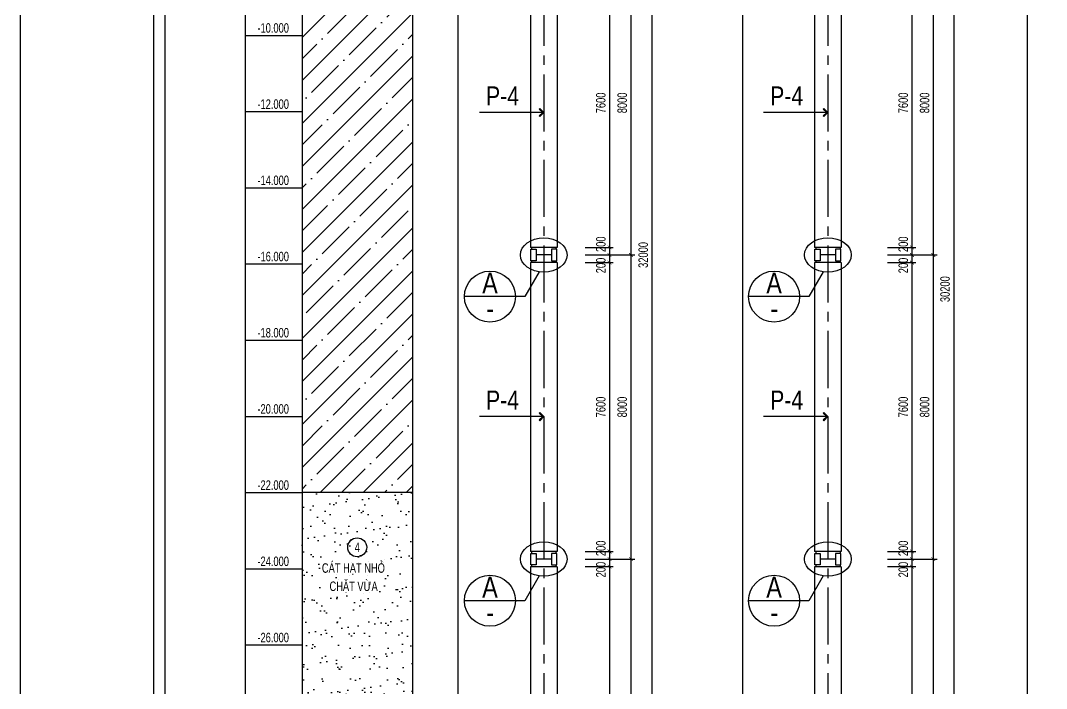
# Model space of a CAD drawing. Extents: x -24357 to 91799, y -17201 to -2351.
# Drawn here: x 47774 to 54520, y -11265 to -6872 of the extents above; entities that cross this region are included whole.
import ezdxf
from ezdxf.enums import TextEntityAlignment as Align

# ---------------------------------------------------------------- set-up
doc = ezdxf.new("R2010")
doc.units = 0
doc.header["$LTSCALE"] = 500
doc.header["$MEASUREMENT"] = 0
doc.header["$PDMODE"] = 3
doc.linetypes.add('CENTER2', pattern=[1.125, 0.75, -0.125, 0.125, -0.125])
doc.layers.get('0').update_dxf_attribs({"linetype": 'CONTINUOUS'})
doc.layers.get('DEFPOINTS').update_dxf_attribs({"linetype": 'CONTINUOUS'})
for name, color, linetype in [('CDC-KHUNGTEN', 7, 'CONTINUOUS'), ('CDC.01.AXIS', 160, 'CENTER2'), ('CDC.02.DIM', 1, 'CONTINUOUS'), ('CDC.03.BORDER', 3, 'CONTINUOUS'), ('CDC.06.TEXT', 2, 'CONTINUOUS'), ('CDC.10.HATCH', 251, 'CONTINUOUS'), ('CDC.11.NOTE', 8, 'CONTINUOUS')]:
    doc.layers.add(name, color=color, linetype=linetype)
doc.styles.add('ARIAL', font='arial.ttf', dxfattribs={"width": 0.7})
doc.dimstyles.new('DIM100-25', dxfattribs={"dimscale": 25, "dimtxt": 2.5, "dimasz": 1, "dimexe": 1, "dimexo": 0, "dimgap": 1, "dimtad": 1, "dimdec": 0, "dimlfac": 4, "dimzin": 0, "dimdsep": 46, "dimtxsty": 'ARIAL', "dimblk": 'ARCHTICK', "dimcen": 0, "dimdle": 1, "dimclrd": 1, "dimclre": 1, "dimclrt": 2, "dimadec": 0, "dimazin": 0, "dimtfac": 1, "dimtdec": 0, "dimtix": 1, "dimtmove": 2, "dimatfit": 3, "dimldrblk": 'ARCHTICK', "dimfxl": 1, "dimtolj": 1, "dimtzin": 0, "dimarcsym": 0})

# ---------------------------------------------------------------- blocks, each defined once
blk = doc.blocks.new('_ArchTick')
at = {"color": 0, "linetype": 'ByBlock', "const_width": 0.15}
blk.add_lwpolyline([(-0.5, -0.5), (0.5, 0.5)], dxfattribs=at)
blk = doc.blocks.new('*D187')
at = {"layer": 'CDC.02.DIM', "color": 1, "lineweight": -2, "transparency": 16777216}
for p, q in [((51787.5, -6389.2), (51787.5, -8439.2)), ((51486, -6414.2), (51812.5, -6414.2)), ((51486, -8414.2), (51812.5, -8414.2))]:
    blk.add_line(p, q, dxfattribs=at)
at = {"layer": 'DEFPOINTS', "color": 0, "transparency": 16777216}
for p in [(51486, -6414.2), (51486, -8414.2), (51787.5, -8414.2)]:
    blk.add_point(p, dxfattribs=at)
at = {"layer": 'CDC.02.DIM', "color": 1, "lineweight": -2, "transparency": 16777216, "xscale": 25, "yscale": 25, "zscale": 25}
for p, rotation in [((51787.5, -6414.2), 90), ((51787.5, -8414.2), 270)]:
    blk.add_blockref('_ArchTick', p, dxfattribs=dict(at, rotation=rotation))
at = {"layer": 'CDC.02.DIM', "color": 2, "transparency": 16777216, "insert": (51730.6, -7414.2), "char_height": 62.5, "attachment_point": 5, "rotation": 90, "style": 'ARIAL'}
blk.add_mtext('\\A1;8000', dxfattribs=at)
blk = doc.blocks.new('*D188')
at = {"layer": 'CDC.02.DIM', "color": 1, "lineweight": -2, "transparency": 16777216}
for p, q in [((51486, -6464.2), (51671.7, -6464.2)), ((51646.7, -6439.2), (51646.7, -8389.2)), ((51486, -8364.2), (51671.7, -8364.2))]:
    blk.add_line(p, q, dxfattribs=at)
at = {"layer": 'DEFPOINTS', "color": 0, "transparency": 16777216}
for p in [(51486, -6464.2), (51486, -8364.2), (51646.7, -8364.2)]:
    blk.add_point(p, dxfattribs=at)
at = {"layer": 'CDC.02.DIM', "color": 1, "lineweight": -2, "transparency": 16777216, "xscale": 25, "yscale": 25, "zscale": 25}
for p, rotation in [((51646.7, -6464.2), 90), ((51646.7, -8364.2), 270)]:
    blk.add_blockref('_ArchTick', p, dxfattribs=dict(at, rotation=rotation))
at = {"layer": 'CDC.02.DIM', "color": 2, "transparency": 16777216, "insert": (51589.8, -7414.2), "char_height": 62.5, "attachment_point": 5, "rotation": 90, "style": 'ARIAL'}
blk.add_mtext('\\A1;7600', dxfattribs=at)
blk = doc.blocks.new('*D189')
at = {"layer": 'CDC.02.DIM', "color": 1, "lineweight": -2, "transparency": 16777216}
for p, q in [((51486, -8364.2), (51671.7, -8364.2)), ((51646.7, -8339.2), (51646.7, -8439.2)), ((51486, -8414.2), (51671.7, -8414.2))]:
    blk.add_line(p, q, dxfattribs=at)
at = {"layer": 'DEFPOINTS', "color": 0, "transparency": 16777216}
for p in [(51486, -8364.2), (51486, -8414.2), (51646.7, -8414.2)]:
    blk.add_point(p, dxfattribs=at)
at = {"layer": 'CDC.02.DIM', "color": 1, "lineweight": -2, "transparency": 16777216, "xscale": 25, "yscale": 25, "zscale": 25}
for p, rotation in [((51646.7, -8364.2), 90), ((51646.7, -8414.2), 270)]:
    blk.add_blockref('_ArchTick', p, dxfattribs=dict(at, rotation=rotation))
at = {"layer": 'CDC.02.DIM', "color": 2, "transparency": 16777216, "insert": (51590.2, -8343.8), "char_height": 62.5, "attachment_point": 5, "rotation": 90, "style": 'ARIAL'}
blk.add_mtext('\\A1;200', dxfattribs=at)
blk = doc.blocks.new('*D190')
at = {"layer": 'CDC.02.DIM', "color": 1, "lineweight": -2, "transparency": 16777216}
for p, q in [((51486, -8414.2), (51671.7, -8414.2)), ((51646.7, -8389.2), (51646.7, -8489.2)), ((51486, -8464.2), (51671.7, -8464.2))]:
    blk.add_line(p, q, dxfattribs=at)
at = {"layer": 'DEFPOINTS', "color": 0, "transparency": 16777216}
for p in [(51486, -8414.2), (51486, -8464.2), (51646.7, -8464.2)]:
    blk.add_point(p, dxfattribs=at)
at = {"layer": 'CDC.02.DIM', "color": 1, "lineweight": -2, "transparency": 16777216, "xscale": 25, "yscale": 25, "zscale": 25}
for p, rotation in [((51646.7, -8414.2), 90), ((51646.7, -8464.2), 270)]:
    blk.add_blockref('_ArchTick', p, dxfattribs=dict(at, rotation=rotation))
at = {"layer": 'CDC.02.DIM', "color": 2, "transparency": 16777216, "insert": (51590.2, -8483.5), "char_height": 62.5, "attachment_point": 5, "rotation": 90, "style": 'ARIAL'}
blk.add_mtext('\\A1;200', dxfattribs=at)
blk = doc.blocks.new('*D191')
at = {"layer": 'CDC.02.DIM', "color": 1, "lineweight": -2, "transparency": 16777216}
for p, q in [((51486, -4414.2), (51950.7, -4414.2)), ((51925.7, -4389.2), (51925.7, -12439.2)), ((51486, -12414.2), (51950.7, -12414.2))]:
    blk.add_line(p, q, dxfattribs=at)
at = {"layer": 'DEFPOINTS', "color": 0, "transparency": 16777216}
for p in [(51486, -4414.2), (51486, -12414.2), (51925.7, -12414.2)]:
    blk.add_point(p, dxfattribs=at)
at = {"layer": 'CDC.02.DIM', "color": 1, "lineweight": -2, "transparency": 16777216, "xscale": 25, "yscale": 25, "zscale": 25}
for p, rotation in [((51925.7, -4414.2), 90), ((51925.7, -12414.2), 270)]:
    blk.add_blockref('_ArchTick', p, dxfattribs=dict(at, rotation=rotation))
at = {"layer": 'CDC.02.DIM', "color": 2, "transparency": 16777216, "insert": (51868.7, -8414.2), "char_height": 62.5, "attachment_point": 5, "rotation": 90, "style": 'ARIAL'}
blk.add_mtext('\\A1;32000', dxfattribs=at)
blk = doc.blocks.new('*D198')
at = {"layer": 'CDC.02.DIM', "color": 1, "lineweight": -2, "transparency": 16777216}
for p, q in [((53776.2, -6389.2), (53776.2, -8439.2)), ((53474.7, -6414.2), (53801.2, -6414.2)), ((53474.7, -8414.2), (53801.2, -8414.2))]:
    blk.add_line(p, q, dxfattribs=at)
at = {"layer": 'DEFPOINTS', "color": 0, "transparency": 16777216}
for p in [(53474.7, -6414.2), (53474.7, -8414.2), (53776.2, -8414.2)]:
    blk.add_point(p, dxfattribs=at)
at = {"layer": 'CDC.02.DIM', "color": 1, "lineweight": -2, "transparency": 16777216, "xscale": 25, "yscale": 25, "zscale": 25}
for p, rotation in [((53776.2, -6414.2), 90), ((53776.2, -8414.2), 270)]:
    blk.add_blockref('_ArchTick', p, dxfattribs=dict(at, rotation=rotation))
at = {"layer": 'CDC.02.DIM', "color": 2, "transparency": 16777216, "insert": (53719.3, -7414.2), "char_height": 62.5, "attachment_point": 5, "rotation": 90, "style": 'ARIAL'}
blk.add_mtext('\\A1;8000', dxfattribs=at)
blk = doc.blocks.new('*D199')
at = {"layer": 'CDC.02.DIM', "color": 1, "lineweight": -2, "transparency": 16777216}
for p, q in [((53474.7, -6464.2), (53660.4, -6464.2)), ((53635.4, -6439.2), (53635.4, -8389.2)), ((53474.7, -8364.2), (53660.4, -8364.2))]:
    blk.add_line(p, q, dxfattribs=at)
at = {"layer": 'DEFPOINTS', "color": 0, "transparency": 16777216}
for p in [(53474.7, -6464.2), (53474.7, -8364.2), (53635.4, -8364.2)]:
    blk.add_point(p, dxfattribs=at)
at = {"layer": 'CDC.02.DIM', "color": 1, "lineweight": -2, "transparency": 16777216, "xscale": 25, "yscale": 25, "zscale": 25}
for p, rotation in [((53635.4, -6464.2), 90), ((53635.4, -8364.2), 270)]:
    blk.add_blockref('_ArchTick', p, dxfattribs=dict(at, rotation=rotation))
at = {"layer": 'CDC.02.DIM', "color": 2, "transparency": 16777216, "insert": (53578.5, -7414.2), "char_height": 62.5, "attachment_point": 5, "rotation": 90, "style": 'ARIAL'}
blk.add_mtext('\\A1;7600', dxfattribs=at)
blk = doc.blocks.new('*D200')
at = {"layer": 'CDC.02.DIM', "color": 1, "lineweight": -2, "transparency": 16777216}
for p, q in [((53474.7, -8364.2), (53660.4, -8364.2)), ((53635.4, -8339.2), (53635.4, -8439.2)), ((53474.7, -8414.2), (53660.4, -8414.2))]:
    blk.add_line(p, q, dxfattribs=at)
at = {"layer": 'DEFPOINTS', "color": 0, "transparency": 16777216}
for p in [(53474.7, -8364.2), (53474.7, -8414.2), (53635.4, -8414.2)]:
    blk.add_point(p, dxfattribs=at)
at = {"layer": 'CDC.02.DIM', "color": 1, "lineweight": -2, "transparency": 16777216, "xscale": 25, "yscale": 25, "zscale": 25}
for p, rotation in [((53635.4, -8364.2), 90), ((53635.4, -8414.2), 270)]:
    blk.add_blockref('_ArchTick', p, dxfattribs=dict(at, rotation=rotation))
at = {"layer": 'CDC.02.DIM', "color": 2, "transparency": 16777216, "insert": (53578.9, -8343.8), "char_height": 62.5, "attachment_point": 5, "rotation": 90, "style": 'ARIAL'}
blk.add_mtext('\\A1;200', dxfattribs=at)
blk = doc.blocks.new('*D201')
at = {"layer": 'CDC.02.DIM', "color": 1, "lineweight": -2, "transparency": 16777216}
for p, q in [((53474.7, -8414.2), (53660.4, -8414.2)), ((53635.4, -8389.2), (53635.4, -8489.2)), ((53474.7, -8464.2), (53660.4, -8464.2))]:
    blk.add_line(p, q, dxfattribs=at)
at = {"layer": 'DEFPOINTS', "color": 0, "transparency": 16777216}
for p in [(53474.7, -8414.2), (53474.7, -8464.2), (53635.4, -8464.2)]:
    blk.add_point(p, dxfattribs=at)
at = {"layer": 'CDC.02.DIM', "color": 1, "lineweight": -2, "transparency": 16777216, "xscale": 25, "yscale": 25, "zscale": 25}
for p, rotation in [((53635.4, -8414.2), 90), ((53635.4, -8464.2), 270)]:
    blk.add_blockref('_ArchTick', p, dxfattribs=dict(at, rotation=rotation))
at = {"layer": 'CDC.02.DIM', "color": 2, "transparency": 16777216, "insert": (53578.9, -8483.5), "char_height": 62.5, "attachment_point": 5, "rotation": 90, "style": 'ARIAL'}
blk.add_mtext('\\A1;200', dxfattribs=at)
blk = doc.blocks.new('*D202')
at = {"layer": 'CDC.02.DIM', "color": 1, "lineweight": -2, "transparency": 16777216}
for p, q in [((53910.4, -4839.2), (53910.4, -12439.2)), ((53474.7, -4864.2), (53935.4, -4864.2)), ((53474.7, -12414.2), (53935.4, -12414.2))]:
    blk.add_line(p, q, dxfattribs=at)
at = {"layer": 'DEFPOINTS', "color": 0, "transparency": 16777216}
for p in [(53474.7, -4864.2), (53474.7, -12414.2), (53910.4, -12414.2)]:
    blk.add_point(p, dxfattribs=at)
at = {"layer": 'CDC.02.DIM', "color": 1, "lineweight": -2, "transparency": 16777216, "xscale": 25, "yscale": 25, "zscale": 25}
for p, rotation in [((53910.4, -4864.2), 90), ((53910.4, -12414.2), 270)]:
    blk.add_blockref('_ArchTick', p, dxfattribs=dict(at, rotation=rotation))
at = {"layer": 'CDC.02.DIM', "color": 2, "transparency": 16777216, "insert": (53853.5, -8639.2), "char_height": 62.5, "attachment_point": 5, "rotation": 90, "style": 'ARIAL'}
blk.add_mtext('\\A1;30200', dxfattribs=at)
blk = doc.blocks.new('*D203')
at = {"layer": 'CDC.02.DIM', "color": 1, "lineweight": -2, "transparency": 16777216}
for p, q in [((51486, -10364.2), (51671.7, -10364.2)), ((51646.7, -10339.2), (51646.7, -10439.2)), ((51486, -10414.2), (51671.7, -10414.2))]:
    blk.add_line(p, q, dxfattribs=at)
at = {"layer": 'DEFPOINTS', "color": 0, "transparency": 16777216}
for p in [(51486, -10364.2), (51486, -10414.2), (51646.7, -10414.2)]:
    blk.add_point(p, dxfattribs=at)
at = {"layer": 'CDC.02.DIM', "color": 1, "lineweight": -2, "transparency": 16777216, "xscale": 25, "yscale": 25, "zscale": 25}
for p, rotation in [((51646.7, -10364.2), 90), ((51646.7, -10414.2), 270)]:
    blk.add_blockref('_ArchTick', p, dxfattribs=dict(at, rotation=rotation))
at = {"layer": 'CDC.02.DIM', "color": 2, "transparency": 16777216, "insert": (51590.2, -10343.8), "char_height": 62.5, "attachment_point": 5, "rotation": 90, "style": 'ARIAL'}
blk.add_mtext('\\A1;200', dxfattribs=at)
blk = doc.blocks.new('*D204')
at = {"layer": 'CDC.02.DIM', "color": 1, "lineweight": -2, "transparency": 16777216}
for p, q in [((51646.7, -10389.2), (51646.7, -10489.2)), ((51486, -10414.2), (51671.7, -10414.2)), ((51486, -10464.2), (51671.7, -10464.2))]:
    blk.add_line(p, q, dxfattribs=at)
at = {"layer": 'DEFPOINTS', "color": 0, "transparency": 16777216}
for p in [(51486, -10414.2), (51486, -10464.2), (51646.7, -10464.2)]:
    blk.add_point(p, dxfattribs=at)
at = {"layer": 'CDC.02.DIM', "color": 1, "lineweight": -2, "transparency": 16777216, "xscale": 25, "yscale": 25, "zscale": 25}
for p, rotation in [((51646.7, -10414.2), 90), ((51646.7, -10464.2), 270)]:
    blk.add_blockref('_ArchTick', p, dxfattribs=dict(at, rotation=rotation))
at = {"layer": 'CDC.02.DIM', "color": 2, "transparency": 16777216, "insert": (51590.2, -10483.5), "char_height": 62.5, "attachment_point": 5, "rotation": 90, "style": 'ARIAL'}
blk.add_mtext('\\A1;200', dxfattribs=at)
blk = doc.blocks.new('*D205')
at = {"layer": 'CDC.02.DIM', "color": 1, "lineweight": -2, "transparency": 16777216}
for p, q in [((53474.7, -10364.2), (53660.4, -10364.2)), ((53635.4, -10339.2), (53635.4, -10439.2)), ((53474.7, -10414.2), (53660.4, -10414.2))]:
    blk.add_line(p, q, dxfattribs=at)
at = {"layer": 'DEFPOINTS', "color": 0, "transparency": 16777216}
for p in [(53474.7, -10364.2), (53474.7, -10414.2), (53635.4, -10414.2)]:
    blk.add_point(p, dxfattribs=at)
at = {"layer": 'CDC.02.DIM', "color": 1, "lineweight": -2, "transparency": 16777216, "xscale": 25, "yscale": 25, "zscale": 25}
for p, rotation in [((53635.4, -10364.2), 90), ((53635.4, -10414.2), 270)]:
    blk.add_blockref('_ArchTick', p, dxfattribs=dict(at, rotation=rotation))
at = {"layer": 'CDC.02.DIM', "color": 2, "transparency": 16777216, "insert": (53578.9, -10343.8), "char_height": 62.5, "attachment_point": 5, "rotation": 90, "style": 'ARIAL'}
blk.add_mtext('\\A1;200', dxfattribs=at)
blk = doc.blocks.new('*D206')
at = {"layer": 'CDC.02.DIM', "color": 1, "lineweight": -2, "transparency": 16777216}
for p, q in [((53635.4, -10389.2), (53635.4, -10489.2)), ((53474.7, -10414.2), (53660.4, -10414.2)), ((53474.7, -10464.2), (53660.4, -10464.2))]:
    blk.add_line(p, q, dxfattribs=at)
at = {"layer": 'DEFPOINTS', "color": 0, "transparency": 16777216}
for p in [(53474.7, -10414.2), (53474.7, -10464.2), (53635.4, -10464.2)]:
    blk.add_point(p, dxfattribs=at)
at = {"layer": 'CDC.02.DIM', "color": 1, "lineweight": -2, "transparency": 16777216, "xscale": 25, "yscale": 25, "zscale": 25}
for p, rotation in [((53635.4, -10414.2), 90), ((53635.4, -10464.2), 270)]:
    blk.add_blockref('_ArchTick', p, dxfattribs=dict(at, rotation=rotation))
at = {"layer": 'CDC.02.DIM', "color": 2, "transparency": 16777216, "insert": (53578.9, -10483.5), "char_height": 62.5, "attachment_point": 5, "rotation": 90, "style": 'ARIAL'}
blk.add_mtext('\\A1;200', dxfattribs=at)
blk = doc.blocks.new('*D207')
at = {"layer": 'CDC.02.DIM', "color": 1, "lineweight": -2, "transparency": 16777216}
for p, q in [((51486, -8464.2), (51671.7, -8464.2)), ((51646.7, -8439.2), (51646.7, -10389.2)), ((51486, -10364.2), (51671.7, -10364.2))]:
    blk.add_line(p, q, dxfattribs=at)
at = {"layer": 'DEFPOINTS', "color": 0, "transparency": 16777216}
for p in [(51486, -8464.2), (51486, -10364.2), (51646.7, -10364.2)]:
    blk.add_point(p, dxfattribs=at)
at = {"layer": 'CDC.02.DIM', "color": 1, "lineweight": -2, "transparency": 16777216, "xscale": 25, "yscale": 25, "zscale": 25}
for p, rotation in [((51646.7, -8464.2), 90), ((51646.7, -10364.2), 270)]:
    blk.add_blockref('_ArchTick', p, dxfattribs=dict(at, rotation=rotation))
at = {"layer": 'CDC.02.DIM', "color": 2, "transparency": 16777216, "insert": (51589.8, -9414.2), "char_height": 62.5, "attachment_point": 5, "rotation": 90, "style": 'ARIAL'}
blk.add_mtext('\\A1;7600', dxfattribs=at)
blk = doc.blocks.new('*D208')
at = {"layer": 'CDC.02.DIM', "color": 1, "lineweight": -2, "transparency": 16777216}
for p, q in [((51646.7, -10439.2), (51646.7, -12439.2)), ((51486, -10464.2), (51671.7, -10464.2)), ((51486, -12414.2), (51671.7, -12414.2))]:
    blk.add_line(p, q, dxfattribs=at)
at = {"layer": 'DEFPOINTS', "color": 0, "transparency": 16777216}
for p in [(51486, -10464.2), (51486, -12414.2), (51646.7, -12414.2)]:
    blk.add_point(p, dxfattribs=at)
at = {"layer": 'CDC.02.DIM', "color": 1, "lineweight": -2, "transparency": 16777216, "xscale": 25, "yscale": 25, "zscale": 25}
for p, rotation in [((51646.7, -10464.2), 90), ((51646.7, -12414.2), 270)]:
    blk.add_blockref('_ArchTick', p, dxfattribs=dict(at, rotation=rotation))
at = {"layer": 'CDC.02.DIM', "color": 2, "transparency": 16777216, "insert": (51589.8, -11439.2), "char_height": 62.5, "attachment_point": 5, "rotation": 90, "style": 'ARIAL'}
blk.add_mtext('\\A1;7800', dxfattribs=at)
blk = doc.blocks.new('*D209')
at = {"layer": 'CDC.02.DIM', "color": 1, "lineweight": -2, "transparency": 16777216}
for p, q in [((51486, -8414.2), (51812.5, -8414.2)), ((51787.5, -8389.2), (51787.5, -10439.2)), ((51486, -10414.2), (51812.5, -10414.2))]:
    blk.add_line(p, q, dxfattribs=at)
at = {"layer": 'DEFPOINTS', "color": 0, "transparency": 16777216}
for p in [(51486, -8414.2), (51486, -10414.2), (51787.5, -10414.2)]:
    blk.add_point(p, dxfattribs=at)
at = {"layer": 'CDC.02.DIM', "color": 1, "lineweight": -2, "transparency": 16777216, "xscale": 25, "yscale": 25, "zscale": 25}
for p, rotation in [((51787.5, -8414.2), 90), ((51787.5, -10414.2), 270)]:
    blk.add_blockref('_ArchTick', p, dxfattribs=dict(at, rotation=rotation))
at = {"layer": 'CDC.02.DIM', "color": 2, "transparency": 16777216, "insert": (51730.6, -9414.2), "char_height": 62.5, "attachment_point": 5, "rotation": 90, "style": 'ARIAL'}
blk.add_mtext('\\A1;8000', dxfattribs=at)
blk = doc.blocks.new('*D210')
at = {"layer": 'CDC.02.DIM', "color": 1, "lineweight": -2, "transparency": 16777216}
for p, q in [((51787.5, -10389.2), (51787.5, -12439.2)), ((51486, -10414.2), (51812.5, -10414.2)), ((51486, -12414.2), (51812.5, -12414.2))]:
    blk.add_line(p, q, dxfattribs=at)
at = {"layer": 'DEFPOINTS', "color": 0, "transparency": 16777216}
for p in [(51486, -10414.2), (51486, -12414.2), (51787.5, -12414.2)]:
    blk.add_point(p, dxfattribs=at)
at = {"layer": 'CDC.02.DIM', "color": 1, "lineweight": -2, "transparency": 16777216, "xscale": 25, "yscale": 25, "zscale": 25}
for p, rotation in [((51787.5, -10414.2), 90), ((51787.5, -12414.2), 270)]:
    blk.add_blockref('_ArchTick', p, dxfattribs=dict(at, rotation=rotation))
at = {"layer": 'CDC.02.DIM', "color": 2, "transparency": 16777216, "insert": (51730.6, -11414.2), "char_height": 62.5, "attachment_point": 5, "rotation": 90, "style": 'ARIAL'}
blk.add_mtext('\\A1;8000', dxfattribs=at)
blk = doc.blocks.new('*D211')
at = {"layer": 'CDC.02.DIM', "color": 1, "lineweight": -2, "transparency": 16777216}
for p, q in [((53474.7, -8464.2), (53660.4, -8464.2)), ((53635.4, -8439.2), (53635.4, -10389.2)), ((53474.7, -10364.2), (53660.4, -10364.2))]:
    blk.add_line(p, q, dxfattribs=at)
at = {"layer": 'DEFPOINTS', "color": 0, "transparency": 16777216}
for p in [(53474.7, -8464.2), (53474.7, -10364.2), (53635.4, -10364.2)]:
    blk.add_point(p, dxfattribs=at)
at = {"layer": 'CDC.02.DIM', "color": 1, "lineweight": -2, "transparency": 16777216, "xscale": 25, "yscale": 25, "zscale": 25}
for p, rotation in [((53635.4, -8464.2), 90), ((53635.4, -10364.2), 270)]:
    blk.add_blockref('_ArchTick', p, dxfattribs=dict(at, rotation=rotation))
at = {"layer": 'CDC.02.DIM', "color": 2, "transparency": 16777216, "insert": (53578.5, -9414.2), "char_height": 62.5, "attachment_point": 5, "rotation": 90, "style": 'ARIAL'}
blk.add_mtext('\\A1;7600', dxfattribs=at)
blk = doc.blocks.new('*D212')
at = {"layer": 'CDC.02.DIM', "color": 1, "lineweight": -2, "transparency": 16777216}
for p, q in [((53635.4, -10439.2), (53635.4, -12439.2)), ((53474.7, -10464.2), (53660.4, -10464.2)), ((53474.7, -12414.2), (53660.4, -12414.2))]:
    blk.add_line(p, q, dxfattribs=at)
at = {"layer": 'DEFPOINTS', "color": 0, "transparency": 16777216}
for p in [(53474.7, -10464.2), (53474.7, -12414.2), (53635.4, -12414.2)]:
    blk.add_point(p, dxfattribs=at)
at = {"layer": 'CDC.02.DIM', "color": 1, "lineweight": -2, "transparency": 16777216, "xscale": 25, "yscale": 25, "zscale": 25}
for p, rotation in [((53635.4, -10464.2), 90), ((53635.4, -12414.2), 270)]:
    blk.add_blockref('_ArchTick', p, dxfattribs=dict(at, rotation=rotation))
at = {"layer": 'CDC.02.DIM', "color": 2, "transparency": 16777216, "insert": (53578.5, -11439.2), "char_height": 62.5, "attachment_point": 5, "rotation": 90, "style": 'ARIAL'}
blk.add_mtext('\\A1;7800', dxfattribs=at)
blk = doc.blocks.new('*D213')
at = {"layer": 'CDC.02.DIM', "color": 1, "lineweight": -2, "transparency": 16777216}
for p, q in [((53474.7, -8414.2), (53801.2, -8414.2)), ((53776.2, -8389.2), (53776.2, -10439.2)), ((53474.7, -10414.2), (53801.2, -10414.2))]:
    blk.add_line(p, q, dxfattribs=at)
at = {"layer": 'DEFPOINTS', "color": 0, "transparency": 16777216}
for p in [(53474.7, -8414.2), (53474.7, -10414.2), (53776.2, -10414.2)]:
    blk.add_point(p, dxfattribs=at)
at = {"layer": 'CDC.02.DIM', "color": 1, "lineweight": -2, "transparency": 16777216, "xscale": 25, "yscale": 25, "zscale": 25}
for p, rotation in [((53776.2, -8414.2), 90), ((53776.2, -10414.2), 270)]:
    blk.add_blockref('_ArchTick', p, dxfattribs=dict(at, rotation=rotation))
at = {"layer": 'CDC.02.DIM', "color": 2, "transparency": 16777216, "insert": (53719.3, -9414.2), "char_height": 62.5, "attachment_point": 5, "rotation": 90, "style": 'ARIAL'}
blk.add_mtext('\\A1;8000', dxfattribs=at)
blk = doc.blocks.new('*D214')
at = {"layer": 'CDC.02.DIM', "color": 1, "lineweight": -2, "transparency": 16777216}
for p, q in [((53776.2, -10389.2), (53776.2, -12439.2)), ((53474.7, -10414.2), (53801.2, -10414.2)), ((53474.7, -12414.2), (53801.2, -12414.2))]:
    blk.add_line(p, q, dxfattribs=at)
at = {"layer": 'DEFPOINTS', "color": 0, "transparency": 16777216}
for p in [(53474.7, -10414.2), (53474.7, -12414.2), (53776.2, -12414.2)]:
    blk.add_point(p, dxfattribs=at)
at = {"layer": 'CDC.02.DIM', "color": 1, "lineweight": -2, "transparency": 16777216, "xscale": 25, "yscale": 25, "zscale": 25}
for p, rotation in [((53776.2, -10414.2), 90), ((53776.2, -12414.2), 270)]:
    blk.add_blockref('_ArchTick', p, dxfattribs=dict(at, rotation=rotation))
at = {"layer": 'CDC.02.DIM', "color": 2, "transparency": 16777216, "insert": (53719.3, -11414.2), "char_height": 62.5, "attachment_point": 5, "rotation": 90, "style": 'ARIAL'}
blk.add_mtext('\\A1;8000', dxfattribs=at)
blk = doc.blocks.new('KHUNG A1')
at = {"layer": 'CDC-KHUNGTEN'}
blk.add_lwpolyline([(10366.22, 712.17), (10366.22, 1278.17), (9655.22, 1278.17), (9655.22, 712.17)], close=True, dxfattribs=at)
at = {"layer": 'CDC.10.HATCH', "color": 8}
blk.add_lwpolyline([(9652.22, 709.17), (10447.22, 709.17), (10447.22, 1281.17), (9652.22, 1281.17)], close=True, dxfattribs=at)
at = {"layer": 'DEFPOINTS', "color": 1}
blk.add_lwpolyline([(9617.22, 698.17), (9617.22, 1292.17), (10458.22, 1292.17), (10458.22, 698.17), (9617.22, 698.17)], close=True, dxfattribs=at)

msp = doc.modelspace()

# ---------------------------------------------------------------- hatches: boundary and pattern name
at = {"layer": 'CDC.10.HATCH'}
h = msp.add_hatch(dxfattribs=at)
h.set_pattern_fill('ANSI35', color=256, scale=800, style=0)
h.set_pattern_definition([(45, (-33044.4, -142544.5), (-141.42136, 141.42136), []), (45, (-32902.98, -142544.5), (-141.42136, 141.42136), [250, -50, 0, -50])])
h.paths.add_polyline_path([(49624.69, -9976.74), (50351.16, -9976.74), (50351.16, -5869.99), (49624.69, -5869.99)])
h.paths.add_polyline_path([(49954.96, -6278.57), (50020.89, -6278.57), (50020.89, -6182.77), (49954.96, -6182.77)], flags=24)
h.paths.add_polyline_path([(49672.91, -6490.68), (50305.72, -6490.68), (50305.72, -6354.72), (49672.91, -6354.72)], flags=24)
h = msp.add_hatch(dxfattribs=at)
h.set_pattern_fill('AR-SAND', color=256, scale=80, style=0)
h.set_pattern_definition([(37.5, (-33044.4, -142544.5), (-5.03947, 154.1459), [0, -121.6, 0, -136, 0, -130]), (7.5, (-33044.4, -142544.5), (141.58214, 225.77169), [0, -65.6, 0, -109.6, 0, -42]), (327.5, (-33142.8, -142544.5), (249.13135, 0.45272), [0, -40, 0, -144, 0, -188]), (317.5, (-33142.8, -142544.5), (240.49013, 70.21405), [0, -20, 0, -94.4, 0, -108])])
h.paths.add_polyline_path([(49624.69, -13550.39), (50351.16, -13550.39), (50351.16, -9976.74), (49624.69, -9976.74)])
h.paths.add_polyline_path([(49955.3, -10383.88), (50020.55, -10383.88), (50020.55, -10290.13), (49955.3, -10290.13)], flags=24)
h.paths.add_polyline_path([(49782.53, -10661.25), (50145.77, -10661.25), (50145.77, -10523.06), (49782.53, -10523.06)], flags=24)
h.paths.add_polyline_path([(49732.53, -10541.25), (50192.85, -10541.25), (50192.85, -10403.06), (49732.53, -10403.06)], flags=24)

# ---------------------------------------------------------------- linework, layer by layer
at = {"layer": 'CDC.01.AXIS'}
for p, q in [((51214.41, -4414.24), (51214.41, -12540.15)), ((53082.71, -4414.24), (53082.71, -12540.15))]:
    msp.add_line(p, q, dxfattribs=at)
at = {"layer": 'CDC.03.BORDER'}
for p, q in [((49624.69, -3138.9), (49624.69, -13550.39)), ((52521.8, -3598.9), (52521.8, -13550.39)), ((51126.91, -6464.24), (51126.91, -8364.24)), ((51301.91, -6464.24), (51301.91, -8364.24)), ((52995.21, -6464.24), (52995.21, -8364.24)), ((53170.21, -6464.24), (53170.21, -8364.24)), ((49253.64, -6969.93), (49624.69, -6969.93)), ((49253.64, -7471.06), (49624.69, -7471.06)), ((49253.64, -7972.2), (49624.69, -7972.2)), ((51301.91, -8364.24), (51126.91, -8364.24)), ((51134.41, -8364.24), (51134.41, -8376.74)), ((51294.41, -8364.24), (51294.41, -8376.74)), ((53170.21, -8364.24), (52995.21, -8364.24)), ((53002.71, -8364.24), (53002.71, -8376.74)), ((53162.71, -8364.24), (53162.71, -8376.74)), ((51264.41, -8414.24), (51164.41, -8414.24)), ((53132.71, -8414.24), (53032.71, -8414.24)), ((49253.64, -8473.34), (49624.69, -8473.34)), ((51126.91, -8464.24), (51126.91, -10364.24)), ((51301.91, -8464.24), (51126.91, -8464.24)), ((51134.41, -8451.74), (51134.41, -8464.24)), ((51294.41, -8451.74), (51294.41, -8464.24)), ((51301.91, -8464.24), (51301.91, -10364.24)), ((52995.21, -8464.24), (52995.21, -10364.24)), ((53170.21, -8464.24), (52995.21, -8464.24)), ((53002.71, -8451.74), (53002.71, -8464.24)), ((53162.71, -8451.74), (53162.71, -8464.24)), ((53170.21, -8464.24), (53170.21, -10364.24)), ((49253.64, -8974.47), (49624.69, -8974.47)), ((49253.64, -9475.61), (49624.69, -9475.61)), ((49253.64, -9976.74), (49624.69, -9976.74)), ((50351.16, -9976.74), (49624.69, -9976.74)), ((51301.91, -10364.24), (51126.91, -10364.24)), ((51134.41, -10364.24), (51134.41, -10376.74)), ((51294.41, -10364.24), (51294.41, -10376.74)), ((53170.21, -10364.24), (52995.21, -10364.24)), ((53002.71, -10364.24), (53002.71, -10376.74)), ((53162.71, -10364.24), (53162.71, -10376.74)), ((51134.41, -10451.74), (51134.41, -10464.24)), ((51264.41, -10414.24), (51164.41, -10414.24)), ((51294.41, -10451.74), (51294.41, -10464.24)), ((53002.71, -10451.74), (53002.71, -10464.24)), ((53132.71, -10414.24), (53032.71, -10414.24)), ((53162.71, -10451.74), (53162.71, -10464.24)), ((49253.64, -10477.88), (49624.69, -10477.88)), ((51126.91, -10464.24), (51126.91, -12239.24)), ((51301.91, -10464.24), (51126.91, -10464.24)), ((51301.91, -10464.24), (51301.91, -12239.24)), ((52995.21, -10464.24), (52995.21, -12239.24)), ((53170.21, -10464.24), (52995.21, -10464.24)), ((53170.21, -10464.24), (53170.21, -12239.24)), ((49253.64, -10979.02), (49624.69, -10979.02))]:
    msp.add_line(p, q, dxfattribs=at)
for points in [[(49253.64, -3138.9), (50351.16, -3138.9), (50351.16, -13550.39), (49253.64, -13550.39)], [(50651.16, -3138.9), (54392.45, -3138.9), (54392.45, -13550.39), (50651.16, -13550.39)], [(51129.41, -8376.74), (51164.41, -8376.74), (51164.41, -8451.74), (51129.41, -8451.74)], [(51299.41, -8376.74), (51264.41, -8376.74), (51264.41, -8451.74), (51299.41, -8451.74)], [(52997.71, -8376.74), (53032.71, -8376.74), (53032.71, -8451.74), (52997.71, -8451.74)], [(53167.71, -8376.74), (53132.71, -8376.74), (53132.71, -8451.74), (53167.71, -8451.74)], [(51129.41, -10376.74), (51164.41, -10376.74), (51164.41, -10451.74), (51129.41, -10451.74)], [(51299.41, -10376.74), (51264.41, -10376.74), (51264.41, -10451.74), (51299.41, -10451.74)], [(52997.71, -10376.74), (53032.71, -10376.74), (53032.71, -10451.74), (52997.71, -10451.74)], [(53167.71, -10376.74), (53132.71, -10376.74), (53132.71, -10451.74), (53167.71, -10451.74)]]:
    msp.add_lwpolyline(points, close=True, dxfattribs=at)
at = {"layer": 'CDC.11.NOTE'}
for points in [[(51214.41, -7477.3), (51187.68, -7450.57), (51183.23, -7455.03), (51208.11, -7477.3), (51183.23, -7499.58), (51187.68, -7504.03), (51214.41, -7477.3), (51214.41, -7477.3), (50792.26, -7477.3)], [(53082.71, -7477.3), (53055.98, -7450.57), (53051.52, -7455.03), (53076.41, -7477.3), (53051.52, -7499.58), (53055.98, -7504.03), (53082.71, -7477.3), (53082.71, -7477.3), (52660.55, -7477.3)], [(51183.79, -8525.57), (51089.97, -8688.07), (50693.13, -8688.07)], [(53052.48, -8524.88), (52958.26, -8688.07), (52561.42, -8688.07)], [(51214.41, -9477.3), (51187.68, -9450.57), (51183.23, -9455.03), (51208.11, -9477.3), (51183.23, -9499.58), (51187.68, -9504.03), (51214.41, -9477.3), (51214.41, -9477.3), (50792.26, -9477.3)], [(53082.71, -9477.3), (53055.98, -9450.57), (53051.52, -9455.03), (53076.41, -9477.3), (53051.52, -9499.58), (53055.98, -9504.03), (53082.71, -9477.3), (53082.71, -9477.3), (52660.55, -9477.3)], [(51183.98, -10525.23), (51089.97, -10688.07), (50693.13, -10688.07)], [(53052.28, -10525.23), (52958.26, -10688.07), (52561.42, -10688.07)]]:
    msp.add_lwpolyline(points, dxfattribs=at)
for centre, radius in [((50860.83, -8688.07), 167.71), ((52729.13, -8688.07), 167.71), ((49987.92, -10337), 62.5), ((50860.83, -10688.07), 167.71), ((52729.13, -10688.07), 167.71)]:
    msp.add_circle(centre, radius, dxfattribs=at)
for centre in [(51214.41, -8414.62), (53082.71, -8413.87), (51214.41, -10414.24), (53082.71, -10414.24)]:
    msp.add_ellipse(centre, major_axis=(153.57, 0), ratio=0.7373071, dxfattribs=at)

# ---------------------------------------------------------------- block references
at = {"xscale": 25, "yscale": 25, "zscale": 25}
msp.add_blockref('KHUNG A1', (-192656.95, -34655.74), dxfattribs=at)

# ---------------------------------------------------------------- texts
at = {"layer": 'CDC.06.TEXT', "style": 'ARIAL', "width": 0.7}
for s, p in [('-10.000', (49435.16, -6921.06)), ('-12.000', (49435.16, -7422.2)), ('-14.000', (49435.16, -7923.33)), ('-16.000', (49435.16, -8424.47)), ('-18.000', (49435.16, -8925.61)), ('-20.000', (49435.16, -9426.74)), ('-22.000', (49435.16, -9927.88)), ('-24.000', (49435.16, -10429.01)), ('-26.000', (49435.16, -10930.15))]:
    msp.add_text(s, height=62.5, dxfattribs=at).set_placement(p, align=Align.MIDDLE)
at = {"layer": 'CDC.06.TEXT', "style": 'ARIAL', "width": 0.8}
for p in [(50943.44, -7430.73), (52811.73, -7430.73), (50943.44, -9430.73), (52811.73, -9430.73)]:
    msp.add_text('P-4', height=125, dxfattribs=at).set_placement(p, align=Align.CENTER)
at = {"layer": 'CDC.06.TEXT', "style": 'ARIAL'}
for s, height, width, p in [('A', 137.5, 0.8, (50860.83, -8598.88)), ('A', 137.5, 0.8, (52729.13, -8598.88)), ('-', 137.5, 0.8, (50862.43, -8765.08)), ('-', 137.5, 0.8, (52730.72, -8765.08)), ('4', 62.5, 0.7, (49987.92, -10337)), ('A', 137.5, 0.8, (50860.83, -10598.88)), ('A', 137.5, 0.8, (52729.13, -10598.88)), ('-', 137.5, 0.8, (50862.43, -10765.08)), ('-', 137.5, 0.8, (52730.72, -10765.08))]:
    msp.add_text(s, height=height, dxfattribs=dict(at, width=width)).set_placement(p, align=Align.MIDDLE_CENTER)
at = {"layer": 'CDC.06.TEXT', "style": 'ARIAL', "width": 0.7}
for s, p in [('CÁT HẠT NHỎ', (49755.57, -10504.36)), ('CHẶT VỪA', (49805.57, -10624.36))]:
    msp.add_text(s, height=62.5, dxfattribs=at).set_placement(p)

# ---------------------------------------------------------------- dimensions: what is measured, and where the dimension line sits
at = {"layer": 'CDC.02.DIM'}
for base, p1, p2, picture, middle in [((51925.66, -12414.24), (51486.05, -4414.24), (51486.05, -12414.24), '*D191', (51868.73, -8414.24)), ((53910.4, -12414.24), (53474.71, -4864.24), (53474.71, -12414.24), '*D202', (53853.47, -8639.24)), ((51787.52, -8414.24), (51486.05, -6414.24), (51486.05, -8414.24), '*D187', (51730.61, -7414.24)), ((53776.18, -8414.24), (53474.71, -6414.24), (53474.71, -8414.24), '*D198', (53719.27, -7414.24)), ((51646.73, -8364.24), (51486.05, -6464.24), (51486.05, -8364.24), '*D188', (51589.82, -7414.24)), ((53635.4, -8364.24), (53474.71, -6464.24), (53474.71, -8364.24), '*D199', (53578.49, -7414.24)), ((51787.52, -10414.24), (51486.05, -8414.24), (51486.05, -10414.24), '*D209', (51730.61, -9414.24)), ((53776.18, -10414.24), (53474.71, -8414.24), (53474.71, -10414.24), '*D213', (53719.27, -9414.24)), ((51646.73, -10364.24), (51486.05, -8464.24), (51486.05, -10364.24), '*D207', (51589.82, -9414.24)), ((53635.4, -10364.24), (53474.71, -8464.24), (53474.71, -10364.24), '*D211', (53578.49, -9414.24)), ((51787.52, -12414.24), (51486.05, -10414.24), (51486.05, -12414.24), '*D210', (51730.61, -11414.24)), ((53776.18, -12414.24), (53474.71, -10414.24), (53474.71, -12414.24), '*D214', (53719.27, -11414.24)), ((51646.73, -12414.24), (51486.05, -10464.24), (51486.05, -12414.24), '*D208', (51589.82, -11439.24)), ((53635.4, -12414.24), (53474.71, -10464.24), (53474.71, -12414.24), '*D212', (53578.49, -11439.24))]:
    dim = msp.add_linear_dim(base=base, p1=p1, p2=p2, angle=90, dimstyle='DIM100-25', dxfattribs=at)
    dim.commit()
    dim.dimension.update_dxf_attribs({"geometry": picture, "text_midpoint": middle})
for base, p1, p2, picture, middle in [((51646.73, -8414.24), (51486.05, -8364.24), (51486.05, -8414.24), '*D189', (51590.23, -8343.85)), ((53635.4, -8414.24), (53474.71, -8364.24), (53474.71, -8414.24), '*D200', (53578.9, -8343.85)), ((51646.73, -8464.24), (51486.05, -8414.24), (51486.05, -8464.24), '*D190', (51590.23, -8483.48)), ((53635.4, -8464.24), (53474.71, -8414.24), (53474.71, -8464.24), '*D201', (53578.9, -8483.48)), ((51646.73, -10414.24), (51486.05, -10364.24), (51486.05, -10414.24), '*D203', (51590.23, -10343.85)), ((53635.4, -10414.24), (53474.71, -10364.24), (53474.71, -10414.24), '*D205', (53578.9, -10343.85)), ((51646.73, -10464.24), (51486.05, -10414.24), (51486.05, -10464.24), '*D204', (51590.23, -10483.48)), ((53635.4, -10464.24), (53474.71, -10414.24), (53474.71, -10464.24), '*D206', (53578.9, -10483.48))]:
    dim = msp.add_linear_dim(base=base, p1=p1, p2=p2, angle=90, dimstyle='DIM100-25', dxfattribs=at)
    dim.commit()
    dim.dimension.update_dxf_attribs({"geometry": picture, "text_midpoint": middle, "dimtype": 160})

doc.saveas('drawing.dxf')
